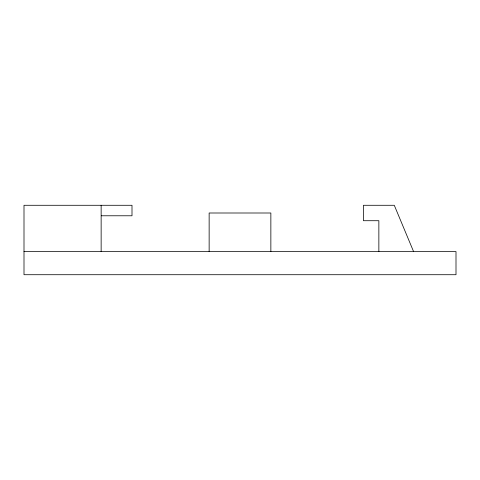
<?xml version="1.0" encoding="UTF-8"?>
<svg xmlns="http://www.w3.org/2000/svg" width="480" height="480" viewBox="0 0 480 480"><rect width="100%" height="100%" fill="white"/><g stroke="black" fill="none" stroke-linecap="round" stroke-linejoin="round"><path stroke-width="0.72" d="M101.394 215.778L132 215.778L132 205.284L24 205.284L24 274.716L456 274.716L456 251.574L24 251.574M413.574 251.574L394.284 205.284L363.426 205.284L363.426 220.716L378.858 220.716L378.858 251.574M270.858 251.574L270.858 213L209.142 213L209.142 251.574M101.142 205.284L101.142 251.574"/></g></svg>
